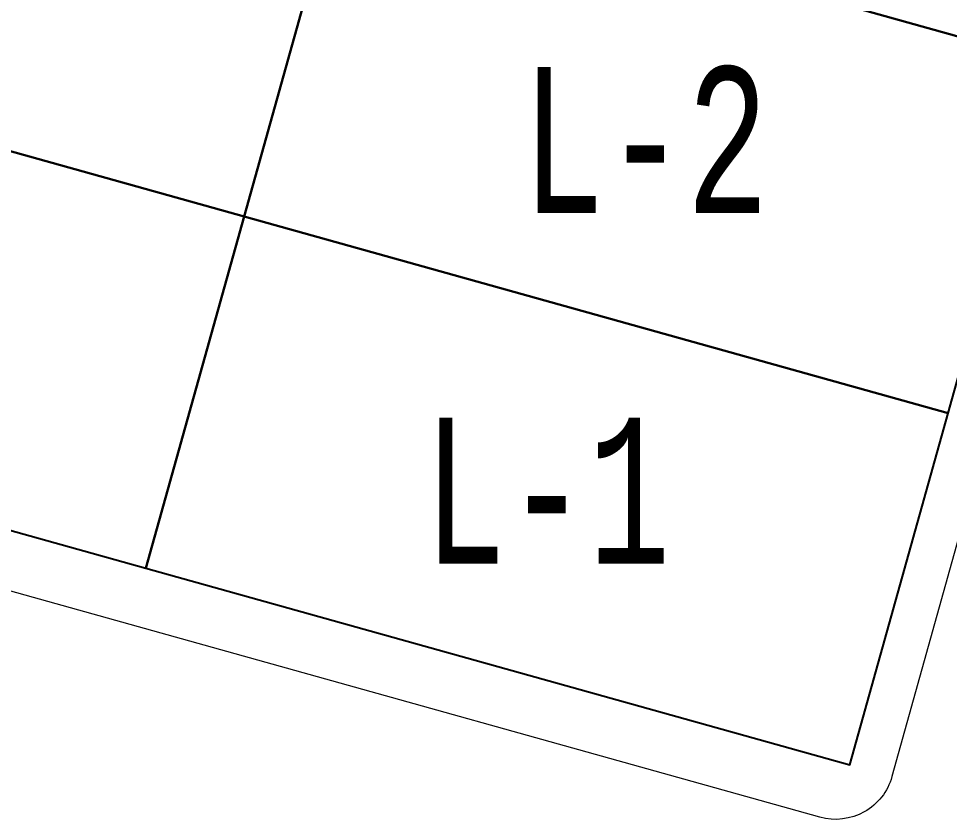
# Model space of a CAD drawing. Header units: millimetres. Extents: x 474016 to 477875, y 2288607 to 2292200.
# Drawn here: x 474347.49 to 474379.33, y 2289245.59 to 2289272.99 of the extents above; entities that cross this region are included whole.
import ezdxf
from ezdxf.enums import TextEntityAlignment as Align

# ---------------------------------------------------------------- set-up
doc = ezdxf.new("R2010")
doc.units = ezdxf.units.MM
doc.header["$LTSCALE"] = 50
doc.layers.add('BANQUETA', color=251, linetype='Continuous', lineweight=5)
doc.layers.add('CVL_LOTIF', color=1, linetype='Continuous')
doc.layers.add('MZ Y LT', color=7, linetype='Continuous', lineweight=13, true_color=0x0d2bf2)
doc.styles.add('MONOTXT4', font='MONOTXT4.shx', dxfattribs={"width": 0.55})

msp = doc.modelspace()

# ---------------------------------------------------------------- linework, layer by layer
at = {"layer": 'BANQUETA'}
msp.add_lwpolyline([(474404.694, 2289541.819, -0.540591), (474407.884, 2289542.831), (474449.322, 2289509.046, -0.298203), (474449.984, 2289506.958), (474377.368, 2289247.051, -0.414214), (474374.904, 2289245.663), (474327.711, 2289258.848, -0.414214), (474326.323, 2289261.312), (474404.694, 2289541.819)], format="xyb", dxfattribs=at)
at = {"layer": 'BANQUETA', "color": 1}
msp.add_lwpolyline([(474427.339, 2289524.388), (474351.845, 2289254.182)], dxfattribs=at)
at = {"layer": 'BANQUETA'}
msp.add_lwpolyline([(474409.559, 2289367.844), (474375.923, 2289247.454)], dxfattribs=at)
at = {"layer": 'CVL_LOTIF'}
for points in [[(474386.014, 2289283.571), (474361.936, 2289290.298), (474358.573, 2289278.259), (474382.651, 2289271.532)], [(474358.573, 2289278.259), (474334.495, 2289284.987), (474331.131, 2289272.948), (474355.209, 2289266.221)], [(474382.651, 2289271.532), (474358.573, 2289278.259), (474355.209, 2289266.221), (474379.287, 2289259.493)], [(474355.209, 2289266.221), (474331.131, 2289272.948), (474327.768, 2289260.909), (474351.845, 2289254.182)], [(474379.287, 2289259.493), (474355.209, 2289266.221), (474351.845, 2289254.182), (474375.923, 2289247.454)]]:
    msp.add_lwpolyline(points, close=True, dxfattribs=at)

# ---------------------------------------------------------------- texts
at = {"layer": 'MZ Y LT', "lineweight": 13, "style": 'MONOTXT4', "width": 0.65}
for s, p in [('L-2', (474368.93, 2289268.876)), ('L-1', (474365.566, 2289256.837))]:
    msp.add_text(s, height=5, dxfattribs=at).set_placement(p, align=Align.MIDDLE)

doc.saveas('drawing.dxf')
